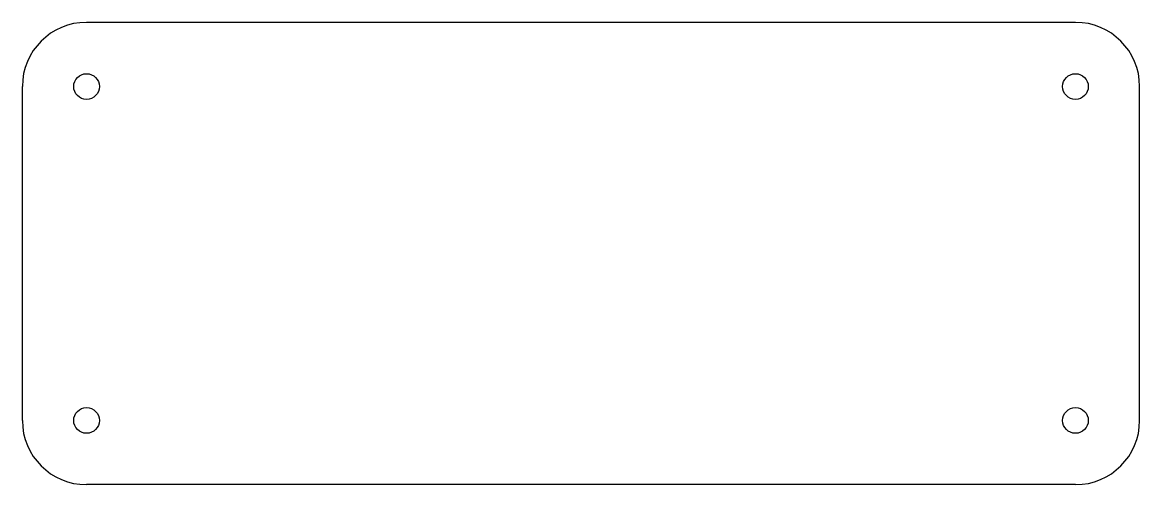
# Model space of a CAD drawing. Extents: x -43.5 to 43.5, y -18 to 18.
import ezdxf

# ---------------------------------------------------------------- set-up
doc = ezdxf.new("R2010")
doc.units = 0
doc.layers.add('MODELSKETCH_VISIBLE', color=7, linetype='CONTINUOUS')

msp = doc.modelspace()

# ---------------------------------------------------------------- linework, layer by layer
at = {"layer": 'MODELSKETCH_VISIBLE'}
for p, q in [((38.5, 18), (-38.5, 18)), ((-43.5, -13), (-43.5, 13)), ((43.5, -13), (43.5, 13)), ((38.5, -18), (-38.5, -18))]:
    msp.add_line(p, q, dxfattribs=at)
for centre in [(-38.5, 13), (38.5, 13), (-38.5, -13), (38.5, -13)]:
    msp.add_circle(centre, 1, dxfattribs=at)
for centre, start, end in [((-38.5, 13), 90, 180), ((38.5, 13), 0, 90), ((-38.5, -13), 180, 270), ((38.5, -13), 270, 0)]:
    msp.add_arc(centre, 5, start, end, dxfattribs=at)

doc.saveas('drawing.dxf')
